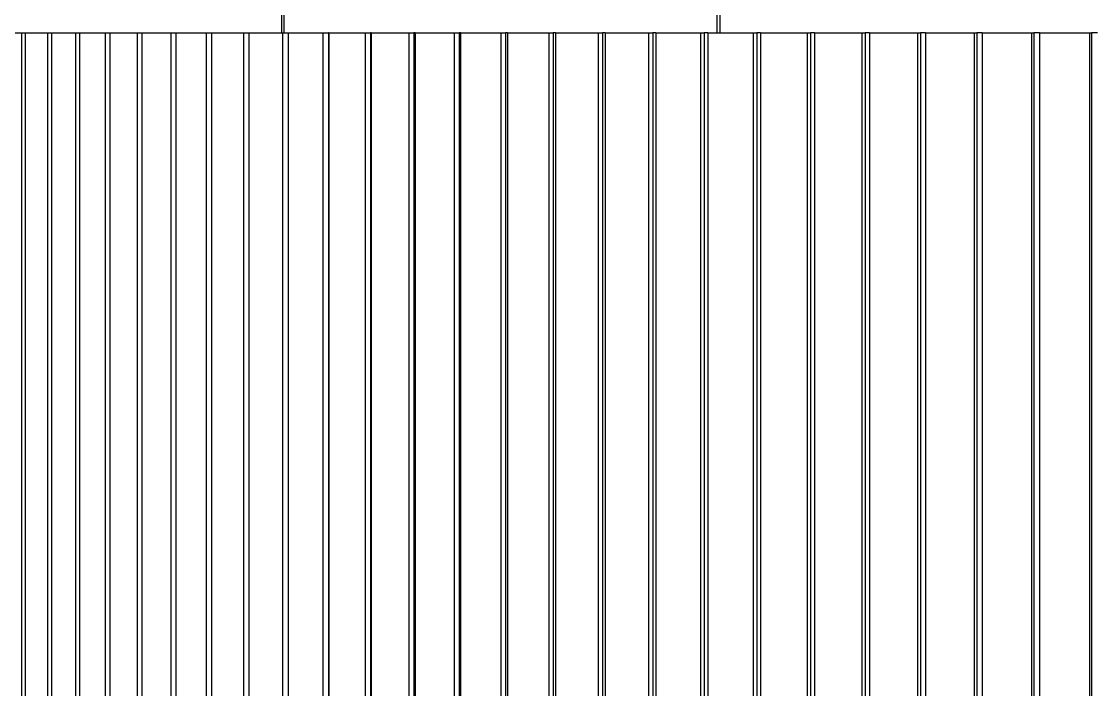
# Model space of a CAD drawing. Header units: millimetres. Extents: x 0 to 89100, y 0 to 63000.
# Drawn here: x 12976 to 18329, y 50396 to 53720 of the extents above; entities that cross this region are included whole.
import ezdxf

# ---------------------------------------------------------------- set-up
doc = ezdxf.new("R2010")
doc.units = ezdxf.units.MM
doc.header["$LTSCALE"] = 150
doc.layers.add('Visible', color=7, linetype='Continuous', lineweight=25)

msp = doc.modelspace()

# ---------------------------------------------------------------- linework, layer by layer
at = {"layer": 'Visible'}
for p, q in [((14270.2, 53664.02), (14270.2, 53959.02)), ((14280.49, 53959.02), (14280.49, 53664.02)), ((16436.68, 53664.02), (16436.68, 53959.02)), ((16450.53, 53959.02), (16450.53, 53664.02)), ((12872.57, 53664.02), (12976.82, 53664.02)), ((12976.82, 53664.02), (12993.47, 53664.02)), ((12976.82, 47799.02), (12976.82, 53664.02)), ((12993.47, 53664.02), (12993.47, 47799.02)), ((12993.47, 53664.02), (13106.33, 53664.02)), ((13106.33, 47799.02), (13106.33, 53664.02)), ((13106.33, 53664.02), (13124.29, 53664.02)), ((13124.29, 53664.02), (13124.29, 47799.02)), ((13124.29, 53664.02), (13245.61, 53664.02)), ((13245.61, 53664.02), (13264.86, 53664.02)), ((13245.61, 47799.02), (13245.61, 53664.02)), ((13264.86, 53664.02), (13264.86, 47799.02)), ((13264.86, 53664.02), (13394.49, 53664.02)), ((13394.49, 47799.02), (13394.49, 53664.02)), ((13394.49, 53664.02), (13414.99, 53664.02)), ((13414.99, 53664.02), (13414.99, 47799.02)), ((13414.99, 53664.02), (13552.76, 53664.02)), ((13552.76, 53664.02), (13574.5, 53664.02)), ((13552.76, 47799.02), (13552.76, 53664.02)), ((13574.5, 53664.02), (13574.5, 47799.02)), ((13574.5, 53664.02), (13720.23, 53664.02)), ((13720.23, 47799.02), (13720.23, 53664.02)), ((13720.23, 53664.02), (13743.17, 53664.02)), ((13743.17, 53664.02), (13743.17, 47799.02)), ((13743.17, 53664.02), (13896.65, 53664.02)), ((13896.65, 53664.02), (13920.77, 53664.02)), ((13896.65, 47799.02), (13896.65, 53664.02)), ((13920.77, 53664.02), (13920.77, 47799.02)), ((13920.77, 53664.02), (14081.81, 53664.02)), ((14081.81, 47799.02), (14081.81, 53664.02)), ((14081.81, 53664.02), (14107.07, 53664.02)), ((14107.07, 53664.02), (14107.07, 47799.02)), ((14107.07, 53664.02), (14275.47, 53664.02)), ((14275.47, 53664.02), (14301.78, 53664.02)), ((14275.47, 47799.02), (14275.47, 53664.02)), ((14301.83, 53664.02), (14301.78, 53664.02)), ((14301.78, 53664.02), (14301.78, 47799.02)), ((14301.83, 53664.02), (14301.83, 47799.02)), ((14301.83, 53664.02), (14477.35, 53664.02)), ((14477.35, 47799.02), (14477.35, 53664.02)), ((14477.35, 53664.02), (14502.81, 53664.02)), ((14504.79, 53664.02), (14502.81, 53664.02)), ((14502.81, 53664.02), (14502.81, 47799.02)), ((14504.79, 53664.02), (14504.79, 47799.02)), ((14504.79, 53664.02), (14687.2, 53664.02)), ((14687.2, 53664.02), (14711.78, 53664.02)), ((14687.2, 47799.02), (14687.2, 53664.02)), ((14715.69, 53664.02), (14711.78, 53664.02)), ((14711.78, 53664.02), (14711.78, 47799.02)), ((14715.69, 53664.02), (14715.69, 47799.02)), ((14715.69, 53664.02), (14904.75, 53664.02)), ((14904.75, 47799.02), (14904.75, 53664.02)), ((14904.75, 53664.02), (14928.4, 53664.02)), ((14934.23, 53664.02), (14928.4, 53664.02)), ((14928.4, 53664.02), (14928.4, 47799.02)), ((14934.23, 53664.02), (14934.23, 47799.02)), ((14934.23, 53664.02), (15129.7, 53664.02)), ((15129.7, 53664.02), (15152.4, 53664.02)), ((15129.7, 47799.02), (15129.7, 53664.02)), ((15160.14, 53664.02), (15152.4, 53664.02)), ((15152.4, 53664.02), (15152.4, 47799.02)), ((15160.14, 53664.02), (15160.14, 47799.02)), ((15160.14, 53664.02), (15361.75, 53664.02)), ((15361.75, 47799.02), (15361.75, 53664.02)), ((15361.75, 53664.02), (15383.47, 53664.02)), ((15393.12, 53664.02), (15383.47, 53664.02)), ((15383.47, 53664.02), (15383.47, 47799.02)), ((15393.12, 53664.02), (15393.12, 47799.02)), ((15393.12, 53664.02), (15600.61, 53664.02)), ((15600.61, 53664.02), (15621.32, 53664.02)), ((15600.61, 47799.02), (15600.61, 53664.02)), ((15632.86, 53664.02), (15621.32, 53664.02)), ((15621.32, 53664.02), (15621.32, 47799.02)), ((15632.86, 53664.02), (15632.86, 47799.02)), ((15632.86, 53664.02), (15845.96, 53664.02)), ((15845.96, 47799.02), (15845.96, 53664.02)), ((15845.96, 53664.02), (15865.63, 53664.02)), ((15879.04, 53664.02), (15865.63, 53664.02)), ((15865.63, 53664.02), (15865.63, 47799.02)), ((15879.04, 53664.02), (15879.04, 47799.02)), ((15879.04, 53664.02), (16097.46, 53664.02)), ((16097.46, 53664.02), (16116.07, 53664.02)), ((16097.46, 47799.02), (16097.46, 53664.02)), ((16131.34, 53664.02), (16116.07, 53664.02)), ((16116.07, 53664.02), (16116.07, 47799.02)), ((16131.34, 53664.02), (16131.34, 47799.02)), ((16131.34, 53664.02), (16354.8, 53664.02)), ((16354.8, 47799.02), (16354.8, 53664.02)), ((16354.8, 53664.02), (16372.32, 53664.02)), ((16389.43, 53664.02), (16372.32, 53664.02)), ((16372.32, 53664.02), (16372.32, 47799.02)), ((16389.43, 53664.02), (16389.43, 47799.02)), ((16389.43, 53664.02), (16617.63, 53664.02)), ((16617.63, 53664.02), (16634.04, 53664.02)), ((16617.63, 47799.02), (16617.63, 53664.02)), ((16652.96, 53664.02), (16634.04, 53664.02)), ((16634.04, 53664.02), (16634.04, 47799.02)), ((16652.96, 53664.02), (16652.96, 47799.02)), ((16652.96, 53664.02), (16885.61, 53664.02)), ((16885.61, 47799.02), (16885.61, 53664.02)), ((16885.61, 53664.02), (16900.88, 53664.02)), ((16921.6, 53664.02), (16900.88, 53664.02)), ((16900.88, 53664.02), (16900.88, 47799.02)), ((16921.6, 53664.02), (16921.6, 47799.02)), ((16921.6, 53664.02), (17158.37, 53664.02)), ((17158.37, 53664.02), (17172.49, 53664.02)), ((17158.37, 47799.02), (17158.37, 53664.02)), ((17194.97, 53664.02), (17172.49, 53664.02)), ((17172.49, 53664.02), (17172.49, 47799.02)), ((17194.97, 53664.02), (17194.97, 47799.02)), ((17194.97, 53664.02), (17435.57, 53664.02)), ((17435.57, 47799.02), (17435.57, 53664.02)), ((17435.57, 53664.02), (17448.52, 53664.02)), ((17472.73, 53664.02), (17448.52, 53664.02)), ((17448.52, 53664.02), (17448.52, 47799.02)), ((17472.73, 53664.02), (17472.73, 47799.02)), ((17472.73, 53664.02), (17716.84, 53664.02)), ((17716.84, 53664.02), (17728.59, 53664.02)), ((17716.84, 47799.02), (17716.84, 53664.02)), ((17754.51, 53664.02), (17728.59, 53664.02)), ((17728.59, 53664.02), (17728.59, 47799.02)), ((17754.51, 53664.02), (17754.51, 47799.02)), ((17754.51, 53664.02), (18001.8, 53664.02)), ((18001.8, 47799.02), (18001.8, 53664.02)), ((18001.8, 53664.02), (18012.35, 53664.02)), ((18039.94, 53664.02), (18012.35, 53664.02)), ((18012.35, 53664.02), (18012.35, 47799.02)), ((18039.94, 53664.02), (18039.94, 47799.02)), ((18039.94, 53664.02), (18290.08, 53664.02)), ((18290.08, 53664.02), (18299.41, 53664.02)), ((18290.08, 47799.02), (18290.08, 53664.02)), ((18328.63, 53664.02), (18299.41, 53664.02)), ((18299.41, 53664.02), (18299.41, 47799.02))]:
    msp.add_line(p, q, dxfattribs=at)

doc.saveas('drawing.dxf')
